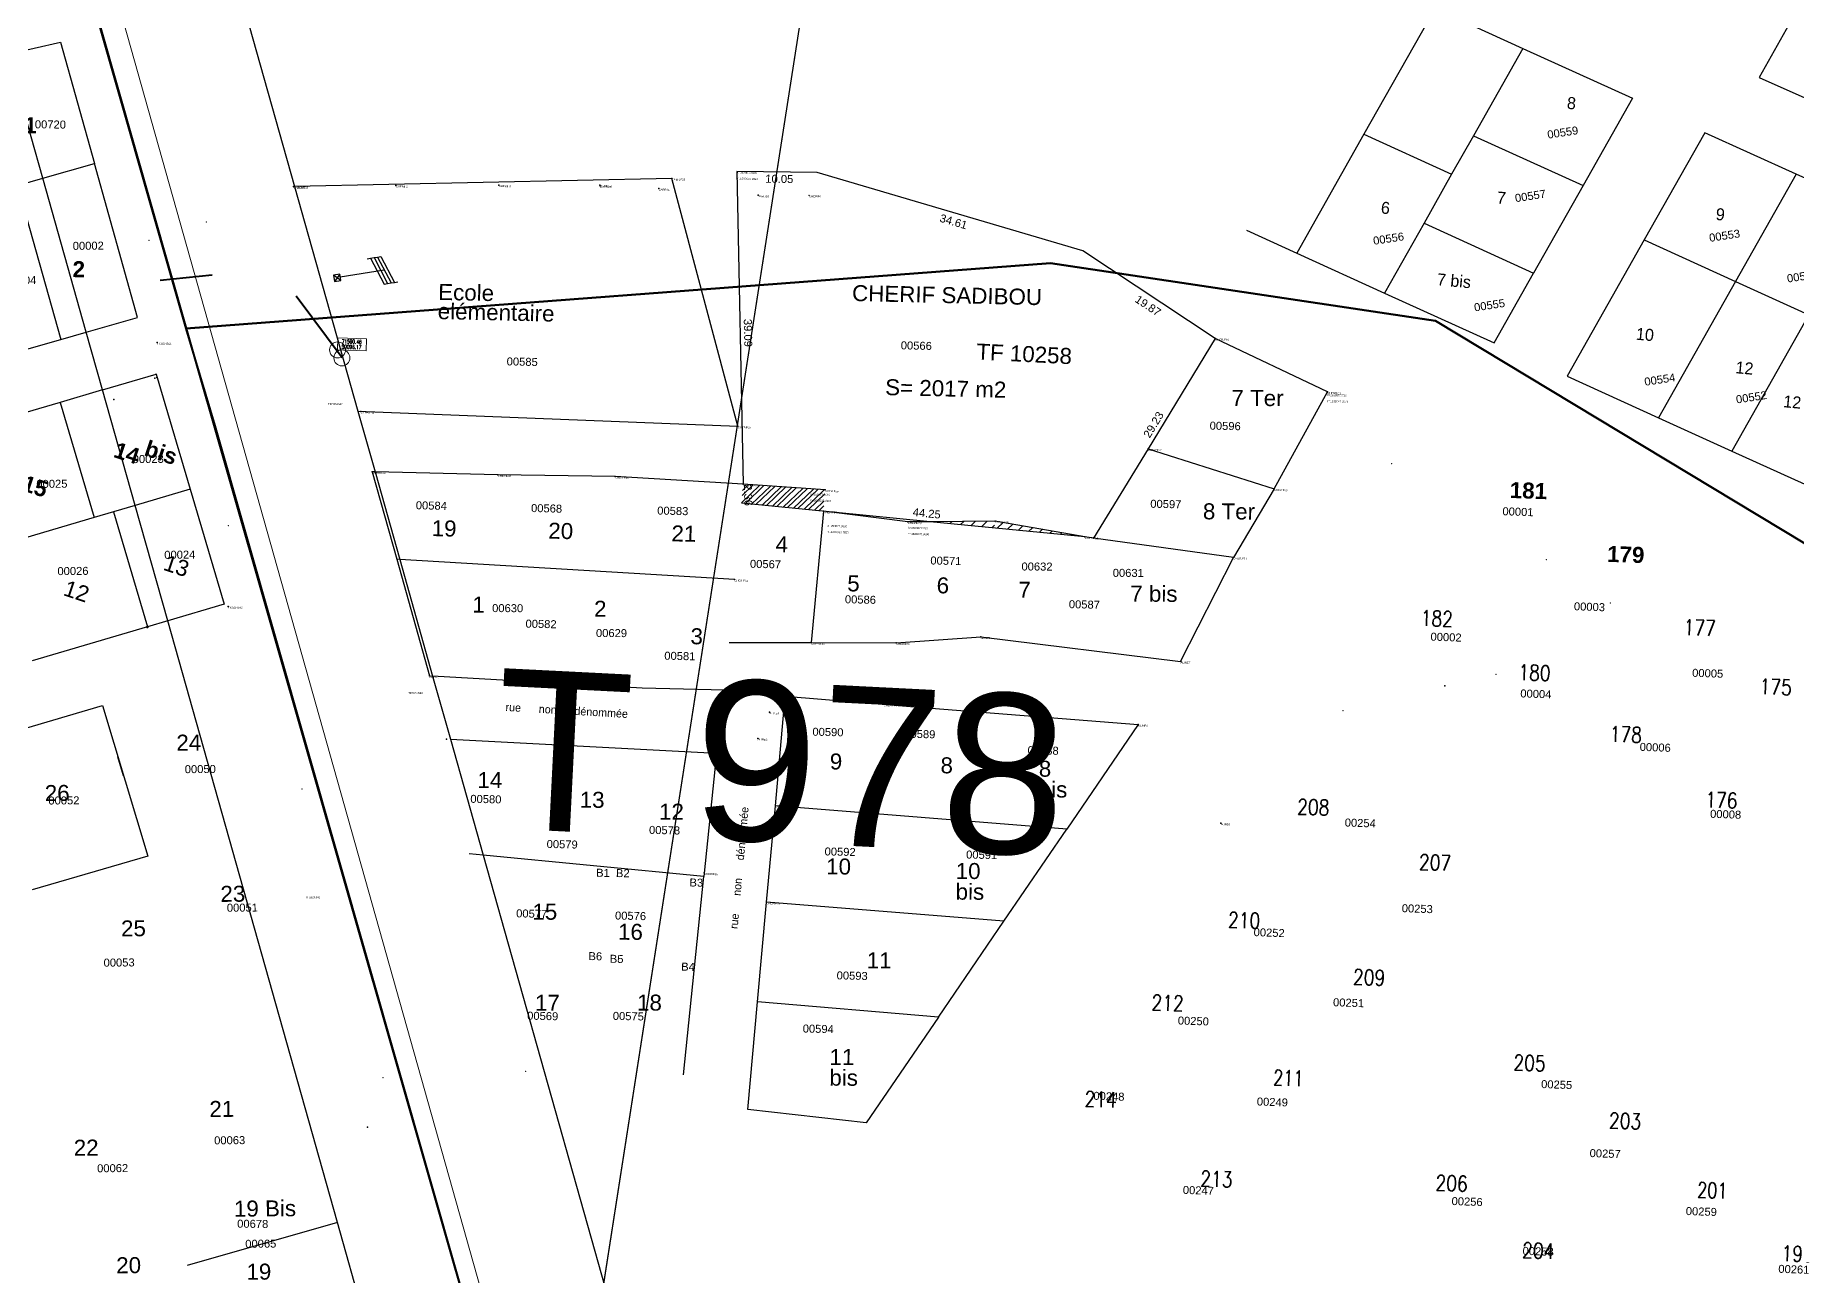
# Model space of a CAD drawing. Header units: metres. Extents: x 0 to 1324930, y 0 to 1631912.
# Drawn here: x 253780.5 to 254000.7, y 1629919.7 to 1630074.8 of the extents above; entities that cross this region are included whole.
import ezdxf
from ezdxf.enums import TextEntityAlignment as Align

# ---------------------------------------------------------------- set-up
doc = ezdxf.new("R2010")
doc.units = ezdxf.units.M
doc.header["$MEASUREMENT"] = 0
for name, color, linetype in [('A_revoir_geometrie_aberrante', 7, 'Continuous'), ('A_revoir_niveau_0', 7, 'Continuous'), ('historique_numero_parcelle', 7, 'Continuous'), ('limites_parcelles', 7, 'Continuous'), ('limites_sections', 7, 'Continuous'), ('limites_tf', 7, 'Continuous'), ('numero_lot', 7, 'Continuous'), ('numero_parcelle', 7, 'Continuous'), ('toponymie', 7, 'Continuous')]:
    doc.layers.add(name, color=color, linetype=linetype)
for name, color, linetype, lineweight in [('Bornes', 7, 'Continuous', 0), ('CABA', 7, 'Continuous', 0), ('Commune', 2, 'Continuous', 30), ('LOTIS', 7, 'Continuous', 0), ('Numero Titre Foncier', 4, 'Continuous', 0), ('Numero_TF', 7, 'Continuous', 0), ('TITRE FONCIER', 7, 'Continuous', 0)]:
    doc.layers.add(name, color=color, linetype=linetype, lineweight=lineweight)
doc.layers.add('Lignes HT Vectorisées', color=6, linetype='Continuous', lineweight=0, true_color=0xff00ff)
doc.styles.add('Style-Arial', font='arial.ttf')
doc.styles.add('Style-Bodoni MT', font='BOD_R.TTF')
doc.styles.add('Style-ENGINEERING', font='ENGINEERING.shx')
doc.styles.add('Style-STANDARD', font='STANDARD.shx')
doc.styles.add('Style-txt', font='txt.shx')
doc.styles.add('style1', font='')
doc.styles.get('style1').set_extended_font_data('Times New Roman', bold=True)

# ---------------------------------------------------------------- blocks, each defined once
blk = doc.blocks.new('SC5182_1')
at = {"color": 0, "linetype": 'ByBlock', "lineweight": -2}
blk.add_circle((0, 0), 10, dxfattribs=at)
blk = doc.blocks.new('E009_1_2')
at = {"color": 0, "linetype": 'Continuous', "lineweight": -2}
for p, q in [((0, 3.777468), (0, 0.24999)), ((0.24999, 0.24999), (-0.24999, -0.24999)), ((-0.24999, 0.24999), (0.24999, -0.24999))]:
    blk.add_line(p, q, dxfattribs=at)
at = {"color": 0, "linetype": 'Continuous', "lineweight": -2, "flags": 128}
for points in [[(-1.096502, 3.412937), (-1.096502, 3.688523), (1.096502, 4.41758), (1.096502, 4.693163)], [(-1.096502, 3.137352), (-1.096502, 3.412937), (1.096502, 4.141995), (1.096502, 4.41758)], [(-1.096502, 2.86177), (-1.096502, 3.137352), (1.096502, 3.866412), (1.096502, 4.141995)], [(-1.096502, 2.586185), (-1.096502, 2.86177), (1.096502, 3.590828), (1.096502, 3.866412)]]:
    blk.add_lwpolyline(points, dxfattribs=at)
at = {"color": 0, "linetype": 'Continuous', "lineweight": -2}
blk.add_3dface([(-0.24999, -0.24999), (0.24999, -0.24999), (0.24999, 0.24999), (-0.24999, 0.24999)], dxfattribs=at)

msp = doc.modelspace()

# ---------------------------------------------------------------- hatches: boundary and pattern name
at = {"layer": 'A_revoir_niveau_0', "linetype": 'Continuous', "lineweight": 0}
h = msp.add_hatch(dxfattribs=at)
h.set_pattern_fill('MSTN', style=0, pattern_type=2)
h.set_pattern_definition([(43.74223, (-14.6807, 13.97), (-0.6914123225, 0.7224548431), [])])
h.paths.add_polyline_path([(253879.03584, 1630015.33059), (253879.232, 1630017.97792), (253868.99237, 1630018.69785), (253868.77668, 1630016.34452)])
h = msp.add_hatch(dxfattribs=at)
h.set_pattern_fill('MSTN', style=0, pattern_type=2)
h.set_pattern_definition([(43.74223, (12.4324, 10.2863), (-0.6914123225, 0.7224548431), [])])
h.paths.add_polyline_path([(253879.03584, 1630015.33059), (253879.232, 1630017.97792), (253868.99237, 1630018.69785), (253868.77668, 1630016.34452)])
h = msp.add_hatch(dxfattribs=at)
h.set_pattern_fill('MSTN', style=0, pattern_type=2)
h.set_pattern_definition([(43.74223, (9.174, 10.6304), (-0.6914123225, 0.7224548431), [])])
h.paths.add_polyline_path([(253892.37397, 1630014.01237), (253900.36603, 1630013.2225), (253900.47268, 1630014.08975)])
h = msp.add_hatch(dxfattribs=at)
h.set_pattern_fill('MSTN', style=0, pattern_type=2)
h.set_pattern_definition([(43.74223, (12.4325, 10.2863), (-0.6914123225, 0.7224548431), [])])
h.paths.add_polyline_path([(253900.36603, 1630013.2225), (253911.69373, 1630012.10297), (253900.47268, 1630014.08975)])

# ---------------------------------------------------------------- linework, layer by layer
at = {"layer": 'A_revoir_geometrie_aberrante'}
for p in [(253990.77553, 1630812.68852), (253990.77547, 1630812.68846)]:
    msp.add_line(p, (0, 0), dxfattribs=at)
at = {"layer": 'A_revoir_niveau_0', "color": 7, "linetype": 'Continuous', "lineweight": 0}
msp.add_line((253866.73561, 1629992.9933), (253865.00949, 1629992.99288), dxfattribs=at)
at = {"layer": 'A_revoir_niveau_0', "color": 1, "linetype": 'Continuous', "lineweight": 0}
for p in [(253860.05506, 1630056.92019), (253860.05506, 1630056.92019), (253860.06225, 1630056.91993), (253860.06225, 1630056.91993), (253812.80186, 1630055.91818), (253812.80186, 1630055.91818), (253812.80186, 1630055.91818), (253812.80486, 1630055.91707), (253812.80906, 1630055.91792), (253812.80906, 1630055.91792), (253812.80906, 1630055.91792), (253825.57791, 1630056.05577), (253825.57791, 1630056.05577), (253825.58511, 1630056.05552), (253825.58511, 1630056.05552), (253838.44981, 1630056.09424), (253838.44981, 1630056.09424), (253838.457, 1630056.09398), (253838.457, 1630056.09398), (253851.09107, 1630056.06075), (253851.09107, 1630056.06075), (253851.09826, 1630056.06049), (253851.09826, 1630056.06049), (253851.10407, 1630056.01441), (253851.11127, 1630056.01415), (253858.44773, 1630055.64612), (253858.45492, 1630055.64586), (253870.87189, 1630054.83621), (253870.87909, 1630054.83596), (253877.24201, 1630054.81943), (253801.88547, 1630051.45737), (253794.74277, 1630049.16689), (253794.74579, 1630049.16585), (253794.74997, 1630049.16681), (253928.00781, 1630036.90484), (253928.00781, 1630036.90484), (253928.015, 1630036.90459), (253928.015, 1630036.90459), (253942.02358, 1630030.22861), (253942.02358, 1630030.22861), (253942.03078, 1630030.22835), (253942.03078, 1630030.22835), (253821.18576, 1630027.80549), (253821.18576, 1630027.80549), (253821.19296, 1630027.80523), (253821.19296, 1630027.80523), (253868.31793, 1630025.93747), (253868.31793, 1630025.93747), (253868.32512, 1630025.93721), (253868.32512, 1630025.93721), (253919.60006, 1630023.11213), (253919.60006, 1630023.11213), (253919.60726, 1630023.11187), (253919.60726, 1630023.11187), (253822.62441, 1630020.25712), (253822.62441, 1630020.25712), (253822.63161, 1630020.25686), (253822.63161, 1630020.25686), (253838.32167, 1630019.87147), (253838.32167, 1630019.87147), (253838.32886, 1630019.87121), (253838.32886, 1630019.87121), (253852.97958, 1630019.66367), (253852.97958, 1630019.66367), (253852.98677, 1630019.66341), (253852.98677, 1630019.66341), (253950.05734, 1630021.24713), (253950.05734, 1630021.24713), (253950.06454, 1630021.24688), (253950.06454, 1630021.24688), (253868.98518, 1630018.69811), (253868.98518, 1630018.69811), (253868.99237, 1630018.69785), (253868.99237, 1630018.69785), (253879.2248, 1630017.97817), (253879.2248, 1630017.97817), (253879.232, 1630017.97791), (253879.232, 1630017.97791), (253935.34591, 1630018.10631), (253935.34591, 1630018.10631), (253935.35311, 1630018.10606), (253935.35311, 1630018.10606), (253879.02864, 1630015.33085), (253879.02864, 1630015.33085), (253879.03584, 1630015.33059), (253879.03584, 1630015.33059), (253804.63405, 1630013.50976), (253804.63707, 1630013.50873), (253804.64125, 1630013.50968), (253889.57762, 1630013.98598), (253889.57762, 1630013.98598), (253889.58482, 1630013.98572), (253889.58482, 1630013.98572), (253900.46548, 1630014.09001), (253900.46548, 1630014.09001), (253900.47268, 1630014.08975), (253900.47268, 1630014.08975), (253911.68653, 1630012.10323), (253911.68653, 1630012.10323), (253911.69373, 1630012.10297), (253911.69373, 1630012.10297), (253930.25756, 1630009.53497), (253930.25756, 1630009.53497), (253930.26476, 1630009.53472), (253930.26476, 1630009.53472), (253969.3708, 1630009.26035), (253969.3708, 1630009.26035), (253867.89214, 1630006.77228), (253867.89214, 1630006.77228), (253867.89933, 1630006.77202), (253867.89933, 1630006.77202), (253977.39848, 1630003.82885), (253977.39848, 1630003.82885), (253898.68408, 1629999.60368), (253898.69128, 1629999.60342), (253877.48237, 1629998.8889), (253877.48237, 1629998.8889), (253877.48956, 1629998.88864), (253877.48956, 1629998.88864), (253888.11931, 1629998.8624), (253888.11931, 1629998.8624), (253888.1265, 1629998.86215), (253888.1265, 1629998.86215), (253923.67558, 1629996.53237), (253923.68278, 1629996.53211), (253963.07277, 1629994.9312), (253963.07277, 1629994.9312), (253963.07997, 1629994.93094), (253963.07997, 1629994.93094), (253829.77566, 1629994.7251), (253829.78286, 1629994.72484), (253866.72841, 1629992.99356), (253866.72841, 1629992.99356), (253866.73561, 1629992.9933), (253866.73561, 1629992.9933), (253956.71035, 1629993.4862), (253956.71035, 1629993.4862), (253956.7173, 1629993.48586), (253956.7173, 1629993.48586), (253886.55861, 1629991.19384), (253886.55861, 1629991.19384), (253886.5658, 1629991.19359), (253886.5658, 1629991.19359), (253890.91594, 1629990.84312), (253890.91594, 1629990.84312), (253890.92314, 1629990.84286), (253890.92314, 1629990.84286), (253872.27561, 1629990.20913), (253872.2828, 1629990.20887), (253918.37017, 1629988.64396), (253918.37737, 1629988.6437), (253943.96771, 1629990.39649), (253943.96771, 1629990.39649), (253943.9749, 1629990.39624), (253943.9749, 1629990.39624), (253831.9021, 1629986.84055), (253831.90929, 1629986.8403), (253870.81016, 1629986.92452), (253870.81736, 1629986.92426), (253865.64217, 1629985.06752), (253865.64217, 1629985.06752), (253865.64937, 1629985.06726), (253865.64937, 1629985.06726), (253813.86795, 1629980.61512), (253813.87097, 1629980.61408), (253813.87515, 1629980.61503), (253873.01287, 1629978.50518), (253873.01287, 1629978.50518), (253873.02007, 1629978.50492), (253873.02007, 1629978.50492), (253928.69902, 1629976.32676), (253864.11934, 1629970.1034), (253864.11934, 1629970.1034), (253864.12654, 1629970.10314), (253864.12654, 1629970.10314), (253871.91776, 1629966.43935), (253871.91776, 1629966.43935), (253871.92496, 1629966.4391), (253871.92496, 1629966.4391), (253823.97527, 1629944.50849), (253823.97829, 1629944.50745), (253823.98247, 1629944.50841)]:
    msp.add_point(p, dxfattribs=at)
at = {"layer": 'A_revoir_niveau_0', "color": 7, "linetype": 'Continuous', "lineweight": 30}
for p in [(253860.06225, 1630056.91993), (253860.06225, 1630056.91993), (253812.80906, 1630055.91792), (253812.80906, 1630055.91792), (253812.80906, 1630055.91792), (253825.58511, 1630056.05552), (253825.58511, 1630056.05552), (253838.457, 1630056.09398), (253838.457, 1630056.09398), (253851.09826, 1630056.06049), (253851.09826, 1630056.06049), (253851.11127, 1630056.01415), (253858.45492, 1630055.64587), (253870.87909, 1630054.83596), (253928.015, 1630036.90459), (253928.015, 1630036.90459), (253795.7379, 1630036.40529), (253942.03078, 1630030.22835), (253942.03078, 1630030.22835), (253821.19296, 1630027.80523), (253821.19296, 1630027.80523), (253868.32512, 1630025.93721), (253868.32512, 1630025.93721), (253919.60726, 1630023.11187), (253919.60726, 1630023.11187), (253822.63161, 1630020.25686), (253822.63161, 1630020.25686), (253838.32886, 1630019.87121), (253838.32886, 1630019.87121), (253852.98677, 1630019.66341), (253852.98677, 1630019.66341), (253868.99237, 1630018.69785), (253868.99237, 1630018.69785), (253879.232, 1630017.97791), (253879.232, 1630017.97791), (253935.35311, 1630018.10606), (253935.35311, 1630018.10606), (253879.03584, 1630015.33059), (253879.03584, 1630015.33059), (253889.58482, 1630013.98572), (253889.58482, 1630013.98572), (253900.47268, 1630014.08975), (253900.47268, 1630014.08975), (253911.69373, 1630012.10297), (253911.69373, 1630012.10297), (253930.26476, 1630009.53472), (253930.26476, 1630009.53472), (253867.89933, 1630006.77202), (253867.89933, 1630006.77202), (253804.6086, 1630003.41077), (253898.69128, 1629999.60342), (253877.48956, 1629998.88864), (253877.48956, 1629998.88864), (253888.1265, 1629998.86215), (253888.1265, 1629998.86215), (253923.68278, 1629996.53211), (253829.78286, 1629994.72484), (253866.73561, 1629992.9933), (253866.73561, 1629992.9933), (253886.5658, 1629991.19359), (253886.5658, 1629991.19359), (253890.92314, 1629990.84286), (253890.92314, 1629990.84286), (253872.2828, 1629990.20887), (253918.37737, 1629988.6437), (253831.90929, 1629986.8403), (253870.81736, 1629986.92426), (253865.64937, 1629985.06726), (253865.64937, 1629985.06726), (253873.02007, 1629978.50492), (253873.02007, 1629978.50492), (253864.12654, 1629970.10314), (253864.12654, 1629970.10314), (253864.12654, 1629970.10314), (253864.12654, 1629970.10314), (253871.92496, 1629966.4391), (253871.92496, 1629966.4391), (253822.04484, 1629938.32343)]:
    msp.add_point(p, dxfattribs=at)
at = {"layer": 'A_revoir_niveau_0', "color": 2, "linetype": 'Continuous', "lineweight": 30}
msp.add_point((253790.33726, 1630029.27408), dxfattribs=at)
msp.add_point((253790.33726, 1630029.27408), dxfattribs=at)
msp.add_point((253790.33726, 1630029.27408), dxfattribs=at)
msp.add_point((253790.33726, 1630029.27408), dxfattribs=at)
at = {"layer": 'A_revoir_niveau_0', "color": 7, "linetype": 'Continuous', "lineweight": 30, "ltscale": 38}
for p in [(253956.7173, 1629993.48586), (253956.7173, 1629993.48586), (253928.69902, 1629976.32676)]:
    msp.add_point(p, dxfattribs=at)
at = {"layer": 'CABA', "color": 7, "linetype": 'Continuous', "lineweight": 0, "flags": 128}
msp.add_lwpolyline([(253818.30348, 1630035.4881), (253821.87529, 1630035.38853), (253821.91708, 1630036.88795), (253818.34527, 1630036.98751), (253818.30348, 1630035.4881), (253818.30348, 1630035.4881)], dxfattribs=at)
at = {"layer": 'CABA', "color": 2, "linetype": 'Continuous', "lineweight": 30}
msp.add_point((253790.33726, 1630029.27408), dxfattribs=at)
at = {"layer": 'Commune', "color": 7, "linetype": 'Continuous', "lineweight": 13}
msp.add_line((253791.487, 1629982.23179), (253790.7849, 1629984.632), dxfattribs=at)
at = {"layer": 'Commune', "color": 5, "linetype": 'Continuous', "lineweight": 13}
msp.add_point((253795.61139, 1630032.46465), dxfattribs=at)
msp.add_point((253795.61139, 1630032.46465), dxfattribs=at)
at = {"layer": 'Commune', "color": 2, "linetype": 'Continuous', "lineweight": 30}
msp.add_point((253795.46932, 1630031.9628), dxfattribs=at)
msp.add_point((253795.46932, 1630031.9628), dxfattribs=at)
at = {"layer": 'Commune', "color": 1, "linetype": 'Continuous', "lineweight": 30}
msp.add_point((253795.72115, 1630032.02585), dxfattribs=at)
at = {"layer": 'Commune', "color": 5, "linetype": 'Continuous', "lineweight": 70}
msp.add_point((253794.52636, 1630000.86074), dxfattribs=at)
at = {"layer": 'Lignes HT Vectorisées', "color": 5, "flags": 128}
msp.add_lwpolyline([(253756.66915, 1629670.28747), (253861.6214, 1629827.96483), (253775.88294, 1630131.98512), (253683.84738, 1630461.07475), (253586.37462, 1630811.1062), (253617.63126, 1631056.92065), (253648.5016, 1631303.4799), (253822.38623, 1631416.29853), (253967.16361, 1631512.85749)], dxfattribs=at)
at = {"layer": 'limites_parcelles'}
for p, q in [((253790.32426, 1630136.04083), (253812.91951, 1630055.92027)), ((254018.66463, 1630109.70841), (253995.96532, 1630069.53491)), ((253787.4509, 1630080.13479), (253799.38286, 1630038.16897)), ((253955.47548, 1630078.17039), (253946.58687, 1630062.43923)), ((253955.47548, 1630078.17039), (253966.43942, 1630073.18112)), ((253777.08208, 1630072.46991), (253783.69, 1630073.96)), ((253781.46115, 1630056.94213), (253777.08208, 1630072.46991)), ((253783.69, 1630073.96), (253787.9309, 1630058.78849)), ((253966.43942, 1630073.18112), (253960.26678, 1630062.25671)), ((253966.43942, 1630073.18112), (253980.14435, 1630066.94454)), ((253995.96532, 1630069.53491), (254023.85331, 1630057.09021)), ((253980.14435, 1630066.94454), (253973.97171, 1630056.02012)), ((253946.58687, 1630062.43923), (253938.19208, 1630047.58202)), ((253946.58687, 1630062.43923), (253957.55081, 1630057.44996)), ((253960.26678, 1630062.25671), (253957.55081, 1630057.44996)), ((253960.26678, 1630062.25671), (253973.97171, 1630056.02012)), ((253989.18789, 1630062.62208), (253981.62689, 1630049.24054)), ((254000.62166, 1630057.44794), (253989.18789, 1630062.62208)), ((253781.46115, 1630056.94213), (253787.9309, 1630058.78849)), ((253793.31513, 1630039.52684), (253787.9309, 1630058.78849)), ((253778.31469, 1630056.04418), (253781.46115, 1630056.94213)), ((253786.88969, 1630037.69307), (253781.46115, 1630056.94213)), ((253860.06225, 1630056.91993), (253812.91951, 1630055.92027)), ((253868.32512, 1630025.93721), (253860.06225, 1630056.91993)), ((253878.23342, 1630057.65741), (253868.19208, 1630057.78098)), ((253868.19208, 1630057.78098), (253868.99117, 1630018.69783)), ((253911.43096, 1630047.86221), (253878.23342, 1630057.65741)), ((253957.55081, 1630057.44996), (253954.09413, 1630051.33229)), ((254000.62166, 1630057.44794), (253993.04766, 1630044.04339)), ((254009.76867, 1630053.30862), (254000.62166, 1630057.44794)), ((253778.31469, 1630056.04418), (253783.69895, 1630036.78246)), ((253812.91951, 1630055.92027), (253820.84449, 1630027.81904)), ((253973.97171, 1630056.02012), (253967.79906, 1630045.09571)), ((253931.92225, 1630050.43517), (253938.19208, 1630047.58202)), ((253954.09413, 1630051.33229), (253949.15602, 1630042.59276)), ((253954.09413, 1630051.33229), (253967.79906, 1630045.09571)), ((253928.01176, 1630036.90409), (253911.43096, 1630047.86221)), ((253981.62689, 1630049.24054), (253971.99756, 1630032.19845)), ((253981.62689, 1630049.24054), (253993.04766, 1630044.04339)), ((253938.19208, 1630047.58202), (253949.15602, 1630042.59276)), ((253962.86094, 1630036.35617), (253967.79906, 1630045.09571)), ((253993.04766, 1630044.04339), (253983.41834, 1630027.0013)), ((253993.04766, 1630044.04339), (254002.18428, 1630039.88567)), ((253949.15602, 1630042.59276), (253962.86094, 1630036.35617)), ((253786.88969, 1630037.69307), (253793.31513, 1630039.52684)), ((254002.18428, 1630039.88567), (253992.55495, 1630022.84358)), ((253774.08272, 1630034.03807), (253783.69895, 1630036.78246)), ((253783.69895, 1630036.78246), (253786.88969, 1630037.69307)), ((253788.92194, 1630030.4869), (253786.88969, 1630037.69307)), ((253928.01176, 1630036.90409), (253919.60333, 1630023.11426)), ((253942.03078, 1630030.22835), (253928.01176, 1630036.90409)), ((253788.92194, 1630030.4869), (253795.61139, 1630032.46465)), ((253795.61139, 1630032.46465), (253799.86337, 1630018.07913)), ((253788.92194, 1630030.4869), (253783.62252, 1630028.92011)), ((253792.9938, 1630016.04848), (253788.92194, 1630030.4869)), ((253935.35311, 1630018.10606), (253942.03078, 1630030.22835)), ((253971.99756, 1630032.19845), (253983.41834, 1630027.0013)), ((253783.62252, 1630028.92011), (253771.63759, 1630025.37675)), ((253783.62252, 1630028.92011), (253787.87432, 1630014.53516)), ((253820.84449, 1630027.81904), (253868.32512, 1630025.93721)), ((253820.84449, 1630027.81904), (253822.97956, 1630020.24832)), ((253983.41834, 1630027.0013), (253992.55495, 1630022.84358)), ((253919.60333, 1630023.11426), (253912.79616, 1630011.9505)), ((253919.60333, 1630023.11426), (253935.35311, 1630018.10606)), ((253992.55495, 1630022.84358), (254001.69157, 1630018.68586)), ((253822.97956, 1630020.24832), (253822.63161, 1630020.25686)), ((253822.63161, 1630020.25686), (253825.69546, 1630009.31803)), ((253822.97956, 1630020.24832), (253826.06841, 1630009.29553)), ((253838.32886, 1630019.87121), (253822.97956, 1630020.24832)), ((253852.99178, 1630019.66329), (253838.32886, 1630019.87121)), ((253868.99117, 1630018.69783), (253852.99178, 1630019.66329)), ((253799.86337, 1630018.07913), (253792.9938, 1630016.04848)), ((253799.86337, 1630018.07913), (253804.11512, 1630003.69433)), ((253879.232, 1630017.97791), (253868.99117, 1630018.69783)), ((253935.35311, 1630018.10606), (253930.26236, 1630009.5348)), ((253790.27455, 1630015.24467), (253787.87432, 1630014.53516)), ((253792.9938, 1630016.04848), (253790.27455, 1630015.24467)), ((253790.27455, 1630015.24467), (253794.52659, 1630000.85996)), ((253797.06554, 1630001.61048), (253792.9938, 1630016.04848)), ((253892.37371, 1630014.01239), (253868.77668, 1630016.34452)), ((253879.03296, 1630015.33075), (253877.48478, 1629998.88865)), ((253889.58482, 1630013.98572), (253879.03296, 1630015.33075)), ((253787.87432, 1630014.53516), (253775.8895, 1630010.99244)), ((253892.37371, 1630014.01239), (253889.58482, 1630013.98572)), ((253900.47028, 1630014.08983), (253892.37371, 1630014.01239)), ((253911.69373, 1630012.10297), (253892.37371, 1630014.01239)), ((253911.69373, 1630012.10297), (253900.47028, 1630014.08983)), ((253912.79616, 1630011.9505), (253911.69373, 1630012.10297)), ((253930.26236, 1630009.5348), (253912.79616, 1630011.9505)), ((253825.69546, 1630009.31803), (253829.78286, 1629994.72484)), ((253826.06841, 1630009.29553), (253825.69546, 1630009.31803)), ((253826.06841, 1630009.29553), (253830.18408, 1629994.70178)), ((253867.89694, 1630006.7721), (253826.06841, 1630009.29553)), ((253923.67125, 1629996.53225), (253930.26236, 1630009.5348)), ((253797.06554, 1630001.61048), (253794.52659, 1630000.85996)), ((253804.11512, 1630003.69433), (253797.06554, 1630001.61048)), ((253818.27187, 1629926.41486), (253797.06554, 1630001.61048)), ((253794.52659, 1630000.85996), (253780.14153, 1629996.60775)), ((253888.1265, 1629998.86215), (253898.68645, 1629999.60333)), ((253898.68645, 1629999.60333), (253923.67125, 1629996.53225)), ((253867.23568, 1629998.91418), (253877.48478, 1629998.88865)), ((253877.48478, 1629998.88865), (253888.1265, 1629998.86215)), ((253829.78286, 1629994.72484), (253830.18408, 1629994.70178)), ((253830.18408, 1629994.70178), (253832.40854, 1629986.81406)), ((253856.37963, 1629993.19642), (253830.18408, 1629994.70178)), ((253865.00949, 1629992.99288), (253856.37963, 1629993.19642)), ((253774.86424, 1629986.90503), (253788.90963, 1629991.05099)), ((253788.90963, 1629991.05099), (253794.59454, 1629972.19698)), ((253873.02007, 1629978.50492), (253874.2616, 1629992.18397)), ((253874.2616, 1629992.18397), (253890.92314, 1629990.84286)), ((253890.92314, 1629990.84286), (253918.37377, 1629988.64383)), ((253918.37377, 1629988.64383), (253909.44338, 1629975.57203)), ((253832.40854, 1629986.81406), (253836.49982, 1629972.30678)), ((253832.40854, 1629986.81406), (253865.64937, 1629985.06726)), ((253865.64937, 1629985.06726), (253864.08179, 1629969.66338)), ((253871.92504, 1629966.44002), (253873.02007, 1629978.50492)), ((253909.44338, 1629975.57203), (253873.02007, 1629978.50492)), ((253901.57366, 1629964.05278), (253909.44338, 1629975.57203)), ((253794.59454, 1629972.19698), (253780.13059, 1629968.01047)), ((253836.49982, 1629972.30678), (253834.73748, 1629972.47567)), ((253836.49982, 1629972.30678), (253876.05829, 1629832.03626)), ((253864.08179, 1629969.66338), (253836.49982, 1629972.30678)), ((253861.55611, 1629944.8448), (253864.08179, 1629969.66338)), ((253870.79517, 1629953.99124), (253871.92504, 1629966.44002)), ((253901.57366, 1629964.05278), (253871.92504, 1629966.44002)), ((253893.39419, 1629952.08013), (253901.57366, 1629964.05278)), ((253869.57492, 1629940.54655), (253870.79517, 1629953.99124)), ((253893.39419, 1629952.08013), (253870.79517, 1629953.99124)), ((253893.39419, 1629952.08013), (253884.36856, 1629938.86892)), ((253884.36856, 1629938.86892), (253869.57492, 1629940.54655)), ((253818.27187, 1629926.41486), (253799.4869, 1629921.00786)), ((253830.92769, 1629881.53854), (253818.27187, 1629926.41486))]:
    msp.add_line(p, q, dxfattribs=at)
at = {"layer": 'limites_sections', "color": 112, "linetype": 'Continuous', "lineweight": 40, "flags": 128}
msp.add_lwpolyline([(254348.37093, 1630391.95188), (254309.9852, 1630253.9323), (254287.3632, 1630130.504), (254273.8695, 1629992.7881), (254275.33492, 1629929.18652), (254144.35091, 1629962.85453), (254129.31023, 1629944.47073), (254024.76813, 1629997.35713), (253955.51113, 1630039.11967), (253907.40539, 1630046.33621), (253799.36956, 1630038.16252), (253786.49656, 1630083.30013), (253767.95025, 1630162.06918), (253749.05444, 1630241.18813), (253711.26262, 1630399.42594), (253774.7544, 1630423.15502), (253793.1789, 1630438.29059), (253808.24301, 1630442.91488), (253853.18689, 1630453.72681), (253859.1482, 1630539.48477), (253942.17203, 1630521.14592), (254040.03808, 1630496.89822), (254237.72828, 1630442.84484), (254348.37093, 1630391.95188)], close=True, dxfattribs=at)
for points in [[(253349.87463, 1629905.00727), (253520.67758, 1630008.00346), (253667.01916, 1630061.04847), (253786.49652, 1630083.30014), (253799.36956, 1630038.16252), (253856.42032, 1629838.7166)], [(254266.72124, 1629287.51673), (254172.48417, 1629409.31925), (254097.22164, 1629442.49494), (254024.76813, 1629444.48435), (253971.49352, 1629433.82949), (253653.94722, 1629377.17001), (253582.75022, 1629367.14207), (253798.76793, 1629726.38387), (253856.42036, 1629838.71662), (253802.99925, 1630025.997), (253799.36956, 1630038.16252), (253786.53856, 1630083.23103), (253799.36956, 1630038.16252), (253907.40539, 1630046.33621), (253955.51113, 1630039.11967), (254024.76813, 1629997.35713), (254129.31023, 1629944.47073), (254144.35091, 1629962.85453), (254275.33492, 1629929.18652)], [(254266.72124, 1629287.51673), (254172.48417, 1629409.31925), (254097.22164, 1629442.49494), (254024.76813, 1629444.48435), (253971.49352, 1629433.82949), (253662.59302, 1629378.69766), (253582.75022, 1629367.14207), (253798.76793, 1629726.38387), (253856.42036, 1629838.71662), (253802.99925, 1630025.997), (253799.36956, 1630038.16252), (253786.53856, 1630083.23103), (253799.36956, 1630038.16252), (253907.40539, 1630046.33621), (253955.51113, 1630039.11967), (254024.76813, 1629997.35713), (254129.31023, 1629944.47073), (254144.35091, 1629962.85453), (254275.33492, 1629929.18652)]]:
    msp.add_lwpolyline(points, dxfattribs=at)
at = {"layer": 'limites_tf', "color": 5, "linetype": 'Continuous', "lineweight": 40}
for p, q in [((253796.11129, 1630044.19331), (253802.63377, 1630044.85936)), ((253818.87794, 1630034.49818), (253813.10569, 1630042.19906))]:
    msp.add_line(p, q, dxfattribs=at)
at = {"layer": 'LOTIS', "color": 1, "linetype": 'Continuous', "lineweight": 0}
for p in [(253853.40553, 1629959.20195), (253841.82452, 1629945.29486)]:
    msp.add_point(p, dxfattribs=at)

# ---------------------------------------------------------------- block references
at = {"layer": 'CABA', "color": 7, "linetype": 'Continuous', "lineweight": 30, "xscale": 1.58265, "yscale": 1.58265, "zscale": 0.999996, "rotation": 279.355856}
msp.add_blockref('E009_1_2', (253818.23736, 1630044.50014), dxfattribs=at)
at = {"layer": 'CABA', "color": 7, "linetype": 'Continuous', "lineweight": 0, "xscale": 0.1, "yscale": 0.1}
for p, rotation in [((253818.30348, 1630035.4881), 358.4033), ((253818.84288, 1630034.48131), 359.7933)]:
    msp.add_blockref('SC5182_1', p, dxfattribs=dict(at, rotation=rotation))

# ---------------------------------------------------------------- texts
at = {"layer": 'bornes', "color": 7, "linetype": 'Continuous', "lineweight": 53, "style": 'Style-Arial'}
for s, p in [('B1', (253850.63121, 1629970.63769)), ('B2', (253853.108, 1629970.58331)), ('B3', (253862.30042, 1629969.4138)), ('B6', (253849.67088, 1629960.20732)), ('B5', (253852.33982, 1629959.87578)), ('B4', (253861.26123, 1629958.893))]:
    msp.add_text(s, height=0.999996, rotation=358.74223, dxfattribs=at).set_placement(p, align=Align.TOP_LEFT)
at = {"layer": 'CABA', "color": 7, "linetype": 'Continuous', "lineweight": 0, "style": 'Style-STANDARD', "width": 0.692583}
for s, p in [('71590.46', (253821.30019, 1630036.23789)), ('50096.17', (253821.27242, 1630035.5714))]:
    msp.add_text(s, height=0.499998, rotation=358.4033, dxfattribs=at).set_placement(p, align=Align.RIGHT)
at = {"layer": 'historique_numero_parcelle', "color": 7, "linetype": 'Continuous', "lineweight": 13, "style": 'Style-Arial'}
msp.add_text('00065', height=1, rotation=0.50053, dxfattribs=at).set_placement((253806.75746, 1629924.23848), align=Align.TOP_LEFT)
at = {"layer": 'historique_numero_parcelle', "color": 7, "linetype": 'Continuous', "lineweight": 0, "char_height": 1, "attachment_point": 1, "rotation": 358.7422565, "line_spacing_factor": 0.72, "style": 'Style-Arial'}
for s, insert in [('00587', (253909.71462, 1630004.20567)), ('00582', (253841.80652, 1630001.77038))]:
    msp.add_mtext(s, dxfattribs=dict(at, insert=insert))
at = {"layer": 'Numero Titre Foncier', "color": 4, "linetype": 'Continuous', "lineweight": 13, "style": 'Style-Arial'}
for s, height, p in [('TF 10258', 1.999996, (253904.12212, 1630034.99257)), ('T 978', 19.99996, (253873.69886, 1629983.93335))]:
    msp.add_text(s, height=height, rotation=357.11053, dxfattribs=at).set_placement(p, align=Align.MIDDLE_CENTER)
at = {"layer": 'numero_lot', "color": 7, "linetype": 'Continuous', "lineweight": 13, "style": 'Style-ENGINEERING'}
for s, height, p in [('8', 1.49999, (253972.5309, 1630066.33387)), ('7', 1.49999, (253963.77942, 1630054.50087)), ('6', 1.49999, (253949.28195, 1630053.23778)), ('9', 1.49999, (253991.1326, 1630052.43322)), ('7 bis', 1.499994, (253957.85129, 1630044.13003)), ('10', 1.499994, (253981.71542, 1630037.41351)), ('12', 1.499994, (253994.15816, 1630033.22178)), ('12 Bis', 1.499994, (254001.79299, 1630028.81964))]:
    msp.add_text(s, height=height, rotation=354.74223, dxfattribs=at).set_placement(p, align=Align.MIDDLE_CENTER)
at = {"layer": 'numero_lot', "color": 7, "linetype": 'Continuous', "lineweight": 13, "style": 'Style-Arial'}
for s, rotation, p in [('7 Ter', 359.74223, (253930.03068, 1630030.48422)), ('8 Ter', 359.74223, (253926.46415, 1630016.30903)), ('13', 341.670416, (253797.0077, 1630009.92841)), ('12', 341.670416, (253784.52337, 1630006.74979)), ('7', 359.74223, (253903.39989, 1630006.49922)), ('7 bis', 359.74223, (253917.38957, 1630006.01267)), ('1', 359.74223, (253835.1493, 1630004.65323)), ('2', 359.74223, (253850.36672, 1630004.12398)), ('24', 0.50053, (253798.14341, 1629987.37995)), ('9', 359.74223, (253879.83302, 1629985.03875)), ('8', 359.74223, (253893.66787, 1629984.55758)), ('14', 359.74223, (253835.7904, 1629982.71305)), ('26', 0.50053, (253781.69526, 1629981.08276)), ('13', 359.74223, (253848.57102, 1629980.24986)), ('12', 359.74223, (253858.4884, 1629978.76692)), ('23', 0.50053, (253803.64776, 1629968.48176)), ('25', 0.50053, (253791.22722, 1629964.16296)), ('15', 359.74223, (253842.66049, 1629966.26149)), ('16', 359.74223, (253853.35793, 1629963.74458)), ('11', 359.74223, (253884.44734, 1629960.18905)), ('17', 359.74223, (253842.97635, 1629954.87733)), ('18', 359.74223, (253855.73538, 1629954.90221)), ('21', 0.50053, (253802.26475, 1629941.58863)), ('22', 0.50053, (253785.31852, 1629936.74449)), ('19 Bis', 0.50053, (253805.34019, 1629929.12262)), ('20', 0.50053, (253790.62431, 1629922.05485)), ('19', 0.50053, (253806.90141, 1629921.24109))]:
    msp.add_text(s, height=2, rotation=rotation, dxfattribs=at).set_placement(p, align=Align.TOP_LEFT)
at = {"layer": 'numero_lot', "color": 7, "linetype": 'Continuous', "lineweight": 13, "style": 'Style-STANDARD'}
for s, width, p in [('182', 0.888889, (253955.70503, 1630001.90169)), ('177', 0.888889, (253988.55512, 1630000.76112)), ('180', 0.888889, (253967.90795, 1629995.13305)), ('175', 0.888889, (253998.05583, 1629993.35536)), ('178', 0.888889, (253979.32361, 1629987.41635)), ('176', 0.888889, (253991.27217, 1629979.19339)), ('208', 0.888889, (253940.25762, 1629978.32216)), ('207', 0.888889, (253955.47948, 1629971.39947)), ('210', 0.888889, (253931.61259, 1629964.18505)), ('209', 0.888889, (253947.23366, 1629957.04401)), ('212', 0.888889, (253922.05436, 1629953.84608)), ('205', 0.888889, (253967.28973, 1629946.34288)), ('211', 0.833333, (253937.14407, 1629944.46114)), ('214', 0.888889, (253913.69082, 1629941.79161)), ('203', 0.888889, (253979.22491, 1629939.09584)), ('213', 0.888889, (253928.14921, 1629931.83827)), ('206', 0.888889, (253957.55037, 1629931.30827)), ('201', 0.833333, (253990.1409, 1629930.42011)), ('204', 0.888889, (253968.3782, 1629922.87898)), ('199', 0.888889, (254000.7966, 1629922.48549))]:
    msp.add_text(s, height=1.930398, rotation=358.0081, dxfattribs=dict(at, width=width)).set_placement(p, align=Align.MIDDLE_CENTER)
at = {"layer": 'numero_lot', "color": 7, "linetype": 'Continuous', "style": 'Style-Arial'}
msp.add_text('10', height=2, rotation=359.74223, dxfattribs=at).set_placement((253879.37656, 1629971.91418), align=Align.TOP_LEFT)
at = {"layer": 'numero_lot', "color": 7, "linetype": 'Continuous', "lineweight": 13, "char_height": 2}
for s, insert, attachment_point, rotation, line_spacing_factor, style in [('\\fArial|b1|i0|c00|p39;1', (253779.15473, 1630064.57596), 1, 359.5005464, 0.72, 'style1'), ('\\fArial|b1|i0|c00|p39;1', (253779.15473, 1630064.57596), 1, 359.5005464, 0.72, 'style1'), ('\\fArial|b1|i0|c00|p39;2', (253785.19053, 1630046.58031), 1, 359.5005464, 0.72, 'style1'), ('\\fArial|b1|i0|c00|p39;2', (253785.19053, 1630046.58031), 1, 359.5005464, 0.72, 'style1'), ('\\fArial|b1|i0|c00|p39;14', (253790.79779, 1630024.02643), 1, 341.6703923, 0.72, 'style1'), ('\\fArial|b1|i0|c00|p39;bis', (253794.63599, 1630024.23601), 1, 341.6703923, 0.72, 'style1'), ('\\fArial|b1|i0|c00|p39;15', (253779.32811, 1630019.87435), 1, 341.6703923, 0.72, 'style1'), ('\\fArial|b1|i0|c00|p39;181', (253964.78236, 1630016.95171), 7, 358.0081126, 0.72, 'style1'), ('\\fArial|b1|i0|c00|p39;179', (253976.95066, 1630008.96448), 7, 358.0081126, 0.72, 'style1'), ('8\\Pbis', (253905.95331, 1629984.1303), 1, 359.7422254, 0.776524, 'Style-Arial'), ('11\\Pbis', (253879.78692, 1629948.10075), 1, 359.7422254, 0.776524, 'Style-Arial')]:
    msp.add_mtext(s, dxfattribs=dict(at, insert=insert, attachment_point=attachment_point, rotation=rotation, line_spacing_factor=line_spacing_factor, style=style))
at = {"layer": 'numero_lot', "color": 7, "linetype": 'Continuous', "char_height": 2, "attachment_point": 1, "style": 'Style-Arial'}
for s, insert, rotation, line_spacing_factor in [('19', (253830.08903, 1630014.21341), 358.7422565, 0.72), ('20', (253844.66601, 1630013.89336), 358.7422565, 0.72), ('21', (253860.05549, 1630013.55547), 358.7422565, 0.72), ('4', (253873.08096, 1630012.19696), 358.7422565, 0.72), ('5', (253882.03252, 1630007.3137), 358.7422565, 0.72), ('6', (253893.20461, 1630007.0684), 358.7422565, 0.72), ('3', (253862.43762, 1630000.70147), 358.7422565, 0.72), ('10\\Pbis', (253895.56641, 1629971.3511), 359.7422254, 0.776524)]:
    msp.add_mtext(s, dxfattribs=dict(at, insert=insert, rotation=rotation, line_spacing_factor=line_spacing_factor))
at = {"layer": 'numero_parcelle', "color": 5, "lineweight": 0, "style": 'Style-Arial'}
for s, rotation, p in [('00559', 8.74223, (253969.43926, 1630062.87173)), ('00557', 8.74223, (253965.39359, 1630054.93311)), ('00556', 8.74223, (253947.66457, 1630049.60177)), ('00553', 8.74223, (253989.66308, 1630049.97205)), ('00002', 0.50053, (253785.19486, 1630048.98856)), ('00004', 0.50053, (253776.75978, 1630044.67487)), ('00551', 8.74223, (253999.39232, 1630044.88846)), ('00555', 8.74223, (253960.28625, 1630041.27208)), ('00554', 8.74223, (253981.56874, 1630031.97721)), ('00552', 8.74223, (253993.02045, 1630029.76733)), ('00023', 0.50053, (253792.68888, 1630022.33526)), ('00025', 0.50053, (253780.65048, 1630019.23036)), ('00001', 358.0081, (253963.91504, 1630015.823)), ('00024', 0.50053, (253796.63593, 1630010.37082)), ('00026', 0.50053, (253783.28176, 1630008.33125)), ('00003', 358.0081, (253972.85264, 1630003.9437)), ('00002', 358.0081, (253954.92821, 1630000.14768)), ('00005', 358.0081, (253987.62863, 1629995.63084)), ('00004', 358.0081, (253966.15443, 1629993.05389)), ('00006', 358.0081, (253981.07271, 1629986.37012)), ('00050', 0.50053, (253799.19481, 1629983.56745)), ('00052', 0.50053, (253782.14902, 1629979.64964)), ('00008', 358.0081, (253989.8728, 1629978.00513)), ('00254', 358.0081, (253944.20593, 1629976.91444)), ('00051', 0.50053, (253804.45666, 1629966.24958)), ('00253', 358.0081, (253951.33347, 1629966.20295)), ('00252', 358.0081, (253932.81999, 1629963.20732)), ('00053', 0.50053, (253789.05047, 1629959.38482)), ('00251', 358.0081, (253942.74266, 1629954.44584)), ('00250', 358.0081, (253923.34488, 1629952.16338)), ('00248', 358.0081, (253912.79007, 1629942.74927)), ('00255', 358.0081, (253968.75078, 1629944.21505)), ('00249', 358.0081, (253933.22014, 1629942.03873)), ('00063', 0.50053, (253802.8699, 1629937.16981)), ('00257', 358.0081, (253974.81444, 1629935.58778)), ('00062', 0.50053, (253788.24118, 1629933.67693)), ('00247', 358.0081, (253923.97203, 1629930.98689)), ('00256', 358.0081, (253957.56023, 1629929.59125)), ('00259', 358.0081, (253986.83543, 1629928.34561)), ('00258', 358.0081, (253966.43482, 1629923.36839)), ('00261', 358.0081, (253998.40241, 1629921.11923))]:
    msp.add_text(s, height=1, rotation=rotation, dxfattribs=at).set_placement(p, align=Align.TOP_LEFT)
at = {"layer": 'numero_parcelle', "color": 5, "char_height": 1, "attachment_point": 1, "rotation": 359.4009042, "line_spacing_factor": 0.6, "style": 'Style-txt'}
for s, insert in [('\\fArial|b0|i0|c00|p39;00720', (253780.47124, 1630064.18883, -0.00002)), ('\\fArial|b0|i0|c00|p39;00678', (253805.759, 1629926.75798, -4042812.24497))]:
    msp.add_mtext(s, dxfattribs=dict(at, insert=insert))
at = {"layer": 'numero_parcelle', "color": 5, "lineweight": 30, "char_height": 1, "attachment_point": 1, "rotation": 358.7422565, "line_spacing_factor": 0.72, "style": 'Style-Arial'}
for s, insert in [('00585', (253839.45057, 1630034.55356)), ('00596', (253927.31524, 1630026.5238)), ('00584', (253828.09253, 1630016.56846)), ('00568', (253842.49756, 1630016.21925)), ('00583', (253858.26914, 1630015.90591)), ('00597', (253919.89768, 1630016.75987)), ('00567', (253869.85925, 1630009.25211)), ('00571', (253892.40712, 1630009.66612)), ('00586', (253881.72581, 1630004.82019)), ('00581', (253859.15398, 1629997.76526)), ('00590', (253877.66381, 1629988.2605)), ('00589', (253889.14978, 1629988.00831)), ('00588', (253904.55874, 1629985.95226)), ('00580', (253834.91015, 1629979.87431)), ('00578', (253857.24172, 1629975.98627)), ('00579', (253844.44737, 1629974.22855)), ('00592', (253879.18446, 1629973.29598)), ('00591', (253896.8755, 1629972.90756)), ('00577', (253840.63396, 1629965.55368)), ('00576', (253852.99156, 1629965.28236)), ('00593', (253880.69351, 1629957.80318)), ('00569', (253842.01107, 1629952.76479)), ('00575', (253852.71618, 1629952.73959)), ('00594', (253876.45293, 1629951.15746))]:
    msp.add_mtext(s, dxfattribs=dict(at, insert=insert))
at = {"layer": 'numero_parcelle', "color": 5, "lineweight": 30, "insert": (253888.70962, 1630036.56152), "char_height": 1, "attachment_point": 1, "rotation": 358.7422565, "style": 'Style-Arial'}
msp.add_mtext('00566', dxfattribs=at)
at = {"layer": 'numero_parcelle', "color": 5, "linetype": 'Continuous', "lineweight": 0, "char_height": 1, "attachment_point": 1, "rotation": 359.7441162, "line_spacing_factor": 0.6, "style": 'Style-txt'}
for s, insert in [('\\fArial|b0|i0|c00|p39;00632', (253903.78338, 1630008.91172)), ('\\fArial|b0|i0|c00|p39;00631', (253915.19228, 1630008.11905)), ('\\fArial|b0|i0|c00|p39;00630', (253837.62032, 1630003.71054)), ('\\fArial|b0|i0|c00|p39;00629', (253850.60279, 1630000.59585))]:
    msp.add_mtext(s, dxfattribs=dict(at, insert=insert))
at = {"layer": 'numero_tf', "color": 7, "linetype": 'Continuous', "lineweight": 0, "style": 'Style-Arial'}
for s, rotation, p in [('TF2824B38', 358.74223, (253812.80906, 1630055.91792)), ('TF2824B41', 359.50053, (253795.7379, 1630036.40529)), ('TF2824B42', 359.50053, (253804.6086, 1630003.41077)), ('TF2824B43', 359.50053, (253814.31724, 1629967.19484))]:
    msp.add_text(s, height=0.249999, rotation=rotation, dxfattribs=at).set_placement(p, align=Align.TOP_LEFT)
at = {"layer": 'TITRE FONCIER', "color": 2, "linetype": 'Continuous', "lineweight": 0, "style": 'Style-Arial'}
for s, p in [('TF2824B42', (253817.10655, 1630028.83903)), ('TF2824B43', (253827.13055, 1629992.70903))]:
    msp.add_text(s, height=0.25, dxfattribs=at).set_placement(p, align=Align.TOP_LEFT)
at = {"layer": 'toponymie', "color": 7, "linetype": 'Continuous', "lineweight": 0, "style": 'Style-Arial'}
for s, height, rotation, p in [('CHERIF28', 0.249999, 358.74223, (253860.06225, 1630056.91993)), ('CHERIF1', 0.249999, 358.74223, (253812.80906, 1630055.91792)), ('CHERIF2', 0.249999, 358.74223, (253825.58511, 1630056.05552)), ('CHERIF3', 0.249999, 358.74223, (253838.457, 1630056.09398)), ('CHERIF4', 0.249999, 358.74223, (253851.09826, 1630056.06049)), ('SARR14', 0.249999, 358.74223, (253851.11127, 1630056.01415)), ('SARR11', 0.249999, 358.74223, (253858.45492, 1630055.64587)), ('SARR10', 0.249999, 358.74223, (253870.87909, 1630054.83596)), ('CHERIF6', 0.249999, 358.74223, (253877.24921, 1630054.81917)), ('CHERIF SADIBOU', 1.999992, 358.74223, (253882.63363, 1630043.59713)), ('CHERIF16', 0.249999, 358.74223, (253928.015, 1630036.90459)), ('S= 2017 m2', 1.999992, 358.74223, (253886.77152, 1630031.83346)), ('CHERIF11', 0.249999, 358.74223, (253942.03078, 1630030.22835)), ('CHERIF43', 0.249999, 358.74223, (253821.19296, 1630027.80523)), ('CHERIF27', 0.249999, 358.74223, (253868.32512, 1630025.93721)), ('CHERIF17', 0.249999, 358.74223, (253919.60726, 1630023.11187)), ('CHERIF42', 0.249999, 358.74223, (253822.63161, 1630020.25686)), ('CHERIF41', 0.249999, 358.74223, (253838.32886, 1630019.87121)), ('CHERIF40', 0.249999, 358.74223, (253852.98677, 1630019.66341)), ('CHERIF26', 0.249999, 358.74223, (253868.99237, 1630018.69785)), ('CHERIF25', 0.249999, 358.74223, (253879.232, 1630017.97791)), ('CHERIF30', 0.249999, 358.74223, (253935.35311, 1630018.10606)), ('CHERIF24', 0.249999, 358.74223, (253879.03584, 1630015.33059)), ('CHERIF23', 0.249999, 358.74223, (253889.58482, 1630013.98572)), ('CHERIF19', 0.249999, 358.74223, (253900.47268, 1630014.08975)), ('CHERIF18', 0.249999, 358.74223, (253911.69373, 1630012.10297)), ('CHERIF31', 0.249999, 358.74223, (253930.26476, 1630009.53472)), ('CHERIF39', 0.249999, 358.74223, (253867.89933, 1630006.77202)), ('ALINE5', 0.249999, 358.74223, (253898.69128, 1629999.60342)), ('CHERIF33', 0.249999, 358.74223, (253877.48956, 1629998.88864)), ('CHERIF20', 0.249999, 358.74223, (253888.1265, 1629998.86215)), ('ALINE7', 0.249999, 358.74223, (253923.68278, 1629996.53211)), ('ALINE1', 0.249999, 358.74223, (253829.78286, 1629994.72484)), ('CHERIF34', 0.249999, 358.74223, (253866.73561, 1629992.9933)), ('CHERIF21', 0.249999, 358.74223, (253886.5658, 1629991.19359)), ('CHERIF22', 0.249999, 358.74223, (253890.92314, 1629990.84286)), ('ALINE4', 0.249999, 358.74223, (253872.2828, 1629990.20887)), ('ALINE6', 0.249999, 358.74223, (253918.37737, 1629988.6437)), ('ALINE3', 0.249999, 358.74223, (253870.81736, 1629986.92426)), ('CHERIF35', 0.249999, 358.74223, (253865.64937, 1629985.06726)), ('CHERIF38', 0.249999, 358.74223, (253873.02007, 1629978.50492)), ('ALINE6', 0.2413, 358.0081, (253928.69902, 1629976.32676)), ('CHERIF36', 0.249999, 358.74223, (253864.12654, 1629970.10314)), ('CHERIF37', 0.249999, 358.74223, (253871.92496, 1629966.4391))]:
    msp.add_text(s, height=height, rotation=rotation, dxfattribs=at).set_placement(p, align=Align.TOP_LEFT)
for s, rotation, p in [('10.05', 359.294496, (253871.76251, 1630056.38539)), ('34.61', 343.56088, (253893.47714, 1630051.53699)), ('19.87', 326.535136, (253917.87171, 1630041.55692)), ('39.09', 271.167793, (253869.07154, 1630039.34756)), ('29.23', 58.634388, (253919.80057, 1630024.38961)), ('2.36', 271.167793, (253869.09756, 1630018.68302)), ('44.25', 354.35571, (253890.15381, 1630014.73422))]:
    msp.add_text(s, height=0.999996, rotation=rotation, dxfattribs=at).set_placement(p)
at = {"layer": 'toponymie', "color": 7, "linetype": 'Continuous', "lineweight": 53, "style": 'Style-Bodoni MT'}
for rotation, p in [(356.711062, (253839.2734, 1629990.35338)), (84.813963, (253868.29858, 1629963.06336))]:
    msp.add_text('rue      non      dénommée', height=0.999996, rotation=rotation, dxfattribs=at).set_placement(p)
at = {"layer": 'toponymie', "color": 7, "linetype": 'Continuous', "lineweight": 0, "attachment_point": 1, "rotation": 358.7422565, "style": 'Style-Arial'}
for s, insert, char_height, line_spacing_factor in [('X=253865.2336^JY=1630072.9843', (253868.19663, 1630057.78083), 0.249999, 1.814487), ('Ecole \\Pelémentaire', (253830.9016, 1630043.73788), 2, 0.72), ('X=253939.5729^JY=1630047.3674', (253941.94797, 1630029.95753), 0.249999, 1.814487), ('X=253877.1410^JY=1630033.4193', (253877.36138, 1630017.54509), 0.249999, 1.814487), ('X=253877.0030^JY=1630030.7820', (253879.52903, 1630013.61012), 0.249999, 1.814487), ('X=253887.5790^JY=1630029.6690', (253889.58507, 1630013.37), 0.249999, 1.814487)]:
    msp.add_mtext(s, dxfattribs=dict(at, insert=insert, char_height=char_height, line_spacing_factor=line_spacing_factor))

doc.saveas('drawing.dxf')
